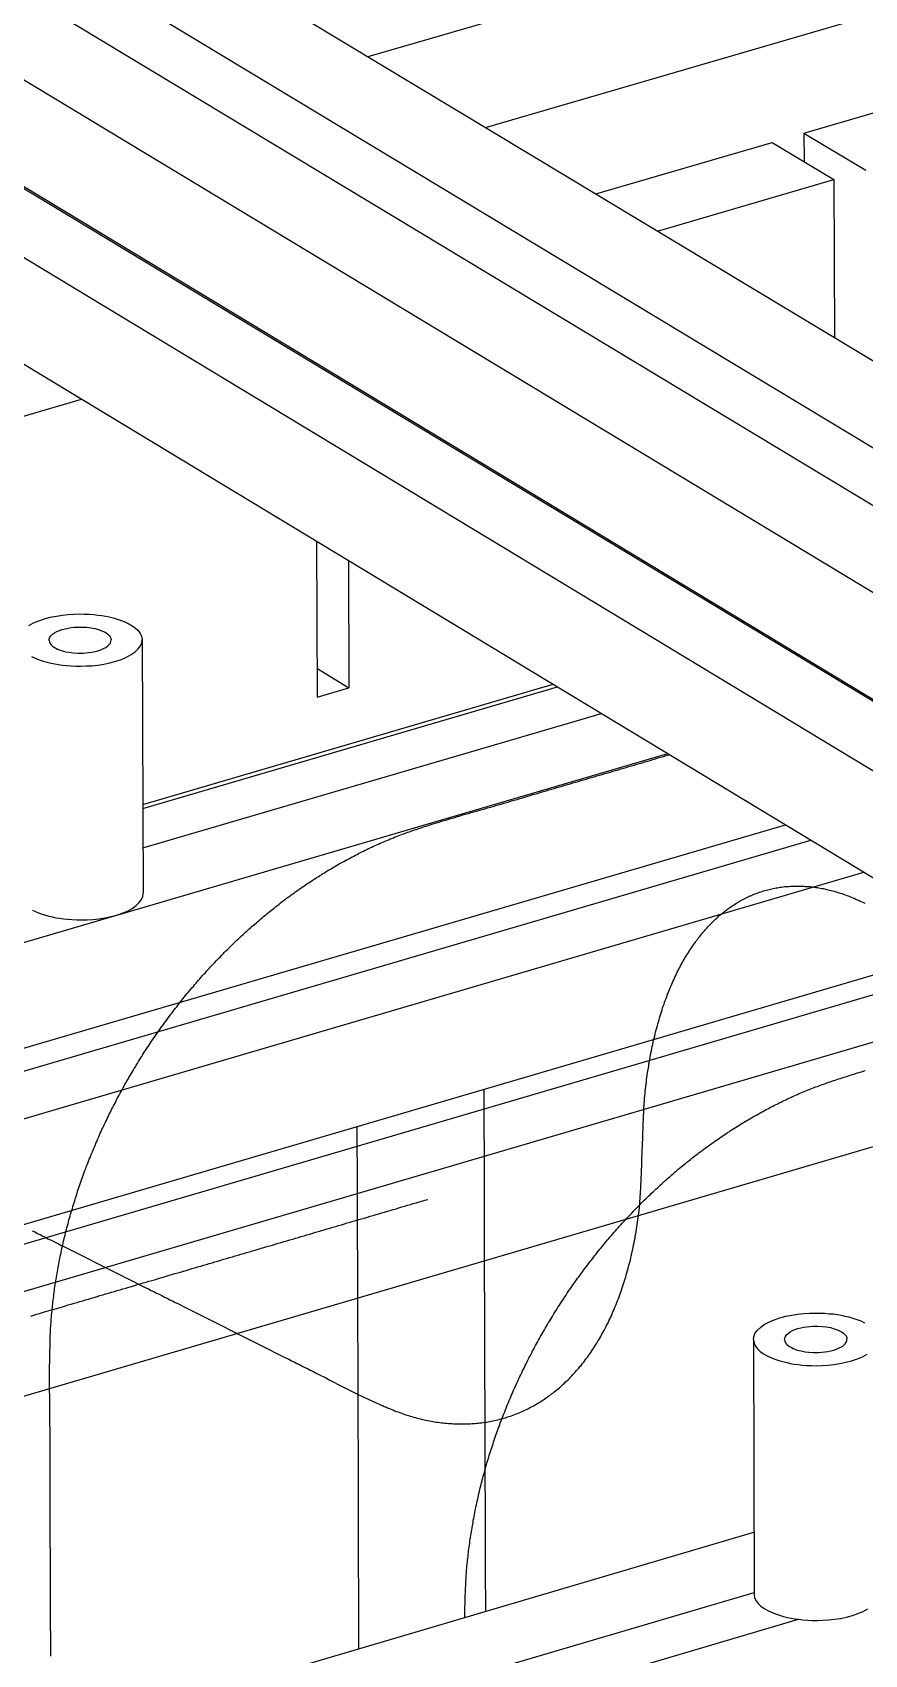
# Model space of a CAD drawing. Header units: millimetres. Extents: x -320 to 323, y -425 to 415.
# Drawn here: x -162.5 to -108.9, y 6 to 110.5 of the extents above; entities that cross this region are included whole.
import ezdxf

# ---------------------------------------------------------------- set-up
doc = ezdxf.new("R2010")
doc.units = ezdxf.units.MM
doc.layers.add('SKETCH', color=5, linetype='Continuous')
doc.layers.add('VISIBLE', color=7, linetype='Continuous')

msp = doc.modelspace()

# ---------------------------------------------------------------- linework, layer by layer
at = {"layer": 'SKETCH', "flags": 128}
for points in [[(-161.36, 5.92), (-161.36, 6.11), (-161.36, 6.3), (-161.36, 6.49), (-161.36, 6.68), (-161.36, 6.87), (-161.36, 7.06), (-161.36, 7.25), (-161.36, 7.44), (-161.37, 7.63), (-161.37, 7.82), (-161.37, 8.01), (-161.37, 8.2), (-161.37, 8.39), (-161.37, 8.58), (-161.37, 8.78), (-161.37, 8.97), (-161.37, 9.16), (-161.37, 9.35), (-161.37, 9.54), (-161.37, 9.73), (-161.37, 9.92), (-161.37, 10.11), (-161.38, 10.3), (-161.38, 10.49), (-161.38, 10.68), (-161.38, 10.87), (-161.38, 11.06), (-161.38, 11.25), (-161.38, 11.45), (-161.38, 11.64), (-161.38, 11.83), (-161.38, 12.02), (-161.38, 12.21), (-161.38, 12.4), (-161.38, 12.59), (-161.38, 12.78), (-161.39, 12.97), (-161.39, 13.16), (-161.39, 13.35), (-161.39, 13.54), (-161.39, 13.73), (-161.39, 13.92), (-161.39, 14.12), (-161.39, 14.31), (-161.39, 14.5), (-161.39, 14.69), (-161.39, 14.88), (-161.39, 15.07), (-161.39, 15.26), (-161.39, 15.45), (-161.4, 15.64), (-161.4, 15.83), (-161.4, 16.02), (-161.4, 16.21), (-161.4, 16.4), (-161.4, 16.59), (-161.4, 16.79), (-161.4, 16.98), (-161.4, 17.17), (-161.4, 17.36), (-161.4, 17.55), (-161.4, 17.74), (-161.4, 17.93), (-161.41, 18.12), (-161.41, 18.31), (-161.41, 18.5), (-161.41, 18.69), (-161.41, 18.88), (-161.41, 19.07), (-161.41, 19.27), (-161.41, 19.46), (-161.41, 19.65), (-161.41, 19.84), (-161.41, 20.03), (-161.41, 20.22), (-161.41, 20.41), (-161.41, 20.6), (-161.42, 20.8), (-161.42, 20.99), (-161.42, 21.19), (-161.42, 21.38), (-161.42, 21.58), (-161.42, 21.78), (-161.43, 21.97), (-161.43, 22.17), (-161.43, 22.37), (-161.43, 22.57), (-161.43, 22.76), (-161.44, 22.96), (-161.44, 23.15), (-161.44, 23.35), (-161.44, 23.54), (-161.44, 23.73), (-161.44, 23.92), (-161.44, 24.1), (-161.44, 24.29), (-161.44, 24.47), (-161.44, 24.64), (-161.43, 24.82), (-161.43, 24.99), (-161.43, 25.12), (-161.43, 25.25), (-161.42, 25.38), (-161.42, 25.51), (-161.42, 25.63), (-161.41, 25.76), (-161.41, 25.88), (-161.41, 26), (-161.41, 26.12), (-161.4, 26.24), (-161.4, 26.35), (-161.39, 26.47), (-161.39, 26.59), (-161.38, 26.7), (-161.38, 26.82), (-161.37, 26.93), (-161.37, 27.05), (-161.36, 27.17), (-161.35, 27.28), (-161.34, 27.4), (-161.34, 27.52), (-161.33, 27.64), (-161.32, 27.76), (-161.31, 27.88), (-161.3, 28), (-161.28, 28.12), (-161.27, 28.24), (-161.26, 28.36), (-161.25, 28.49), (-161.23, 28.61), (-161.22, 28.73), (-161.2, 28.85), (-161.19, 28.97), (-161.17, 29.1), (-161.16, 29.22), (-161.14, 29.34), (-161.13, 29.46), (-161.11, 29.59), (-161.09, 29.71), (-161.07, 29.83), (-161.05, 29.95), (-161.03, 30.08), (-161.02, 30.2), (-161, 30.32), (-160.98, 30.44), (-160.95, 30.57), (-160.93, 30.69), (-160.91, 30.81), (-160.89, 30.94), (-160.87, 31.06), (-160.84, 31.18), (-160.82, 31.3), (-160.8, 31.43), (-160.77, 31.55), (-160.75, 31.67), (-160.72, 31.8), (-160.69, 31.92), (-160.67, 32.04), (-160.64, 32.17), (-160.61, 32.29), (-160.59, 32.41), (-160.56, 32.54), (-160.53, 32.66), (-160.5, 32.78), (-160.47, 32.9), (-160.44, 33.03), (-160.41, 33.15), (-160.38, 33.27), (-160.35, 33.4), (-160.32, 33.52), (-160.28, 33.64), (-160.25, 33.76), (-160.22, 33.89), (-160.19, 34.01), (-160.15, 34.13), (-160.12, 34.26), (-160.08, 34.38), (-160.05, 34.5), (-160.01, 34.62), (-159.97, 34.75), (-159.94, 34.87), (-159.9, 34.99), (-159.86, 35.11), (-159.82, 35.24), (-159.79, 35.36), (-159.75, 35.48), (-159.71, 35.6), (-159.67, 35.73), (-159.63, 35.85), (-159.59, 35.97), (-159.55, 36.09), (-159.5, 36.21), (-159.46, 36.34), (-159.42, 36.46), (-159.38, 36.58), (-159.33, 36.7), (-159.29, 36.82), (-159.25, 36.94), (-159.2, 37.06), (-159.16, 37.18), (-159.11, 37.31), (-159.07, 37.43), (-159.02, 37.55), (-158.97, 37.67), (-158.93, 37.79), (-158.88, 37.91), (-158.83, 38.03), (-158.78, 38.15), (-158.73, 38.27), (-158.68, 38.39), (-158.63, 38.51), (-158.58, 38.63), (-158.53, 38.75), (-158.48, 38.87), (-158.43, 38.99), (-158.38, 39.11), (-158.33, 39.23), (-158.27, 39.35), (-158.22, 39.47), (-158.17, 39.59), (-158.11, 39.7), (-158.06, 39.82), (-158.01, 39.94), (-157.95, 40.06), (-157.9, 40.18), (-157.84, 40.3), (-157.78, 40.41), (-157.73, 40.53), (-157.67, 40.65), (-157.61, 40.77), (-157.55, 40.88), (-157.5, 41), (-157.44, 41.12), (-157.38, 41.23), (-157.32, 41.35), (-157.26, 41.47), (-157.2, 41.58), (-157.14, 41.7), (-157.08, 41.82), (-157.02, 41.93), (-156.95, 42.05), (-156.89, 42.16), (-156.83, 42.28), (-156.77, 42.39), (-156.7, 42.51), (-156.64, 42.62), (-156.58, 42.74), (-156.51, 42.85), (-156.45, 42.96), (-156.38, 43.08), (-156.32, 43.19), (-156.25, 43.3), (-156.18, 43.42), (-156.12, 43.53), (-156.05, 43.64), (-155.98, 43.76), (-155.91, 43.87), (-155.85, 43.98), (-155.78, 44.09), (-155.71, 44.2), (-155.64, 44.31), (-155.57, 44.43), (-155.5, 44.54), (-155.43, 44.65), (-155.36, 44.76), (-155.29, 44.87), (-155.22, 44.98), (-155.15, 45.09), (-155.07, 45.2), (-155, 45.31), (-154.93, 45.41), (-154.86, 45.52), (-154.78, 45.63), (-154.71, 45.74), (-154.63, 45.85), (-154.56, 45.95), (-154.48, 46.06), (-154.41, 46.17), (-154.33, 46.28), (-154.26, 46.38), (-154.18, 46.49), (-154.1, 46.6), (-154.03, 46.7), (-153.95, 46.81), (-153.87, 46.91), (-153.8, 47.02), (-153.72, 47.12), (-153.64, 47.23), (-153.56, 47.33), (-153.48, 47.43), (-153.4, 47.54), (-153.32, 47.64), (-153.24, 47.74), (-153.16, 47.85), (-153.08, 47.95), (-153, 48.05), (-152.92, 48.15), (-152.84, 48.25), (-152.76, 48.35), (-152.67, 48.46), (-152.59, 48.56), (-152.51, 48.66), (-152.42, 48.76), (-152.34, 48.86), (-152.26, 48.96), (-152.17, 49.05), (-152.09, 49.15), (-152, 49.25), (-151.92, 49.35), (-151.83, 49.45), (-151.75, 49.54), (-151.66, 49.64), (-151.58, 49.74), (-151.49, 49.83), (-151.4, 49.93), (-151.32, 50.03), (-151.23, 50.12), (-151.14, 50.22), (-151.06, 50.31), (-150.97, 50.41), (-150.88, 50.5), (-150.79, 50.59), (-150.7, 50.69), (-150.61, 50.78), (-150.52, 50.87), (-150.43, 50.96), (-150.34, 51.06), (-150.25, 51.15), (-150.16, 51.24), (-150.07, 51.33), (-149.98, 51.42), (-149.89, 51.51), (-149.8, 51.6), (-149.71, 51.69), (-149.61, 51.78), (-149.52, 51.87), (-149.43, 51.95), (-149.34, 52.04), (-149.24, 52.13), (-149.15, 52.22), (-149.06, 52.3), (-148.96, 52.39), (-148.87, 52.47), (-148.78, 52.56), (-148.68, 52.64), (-148.59, 52.73), (-148.49, 52.81), (-148.4, 52.9), (-148.3, 52.98), (-148.21, 53.06), (-148.11, 53.15), (-148.02, 53.23), (-147.92, 53.31), (-147.82, 53.39), (-147.73, 53.47), (-147.63, 53.56), (-147.53, 53.64), (-147.44, 53.72), (-147.34, 53.8), (-147.24, 53.87), (-147.14, 53.95), (-147.05, 54.03), (-146.95, 54.11), (-146.85, 54.19), (-146.75, 54.26), (-146.65, 54.34), (-146.55, 54.42), (-146.46, 54.49), (-146.36, 54.57), (-146.26, 54.64), (-146.16, 54.72), (-146.06, 54.79), (-145.96, 54.86), (-145.86, 54.94), (-145.76, 55.01), (-145.66, 55.08), (-145.56, 55.15), (-145.45, 55.23), (-145.35, 55.3), (-145.25, 55.37), (-145.15, 55.44), (-145.05, 55.51), (-144.95, 55.58), (-144.85, 55.65), (-144.74, 55.71), (-144.64, 55.78), (-144.54, 55.85), (-144.44, 55.92), (-144.34, 55.98), (-144.23, 56.05), (-144.13, 56.11), (-144.03, 56.18), (-143.92, 56.24), (-143.82, 56.31), (-143.72, 56.37), (-143.61, 56.44), (-143.51, 56.5), (-143.41, 56.56), (-143.3, 56.62), (-143.2, 56.69), (-143.09, 56.75), (-142.99, 56.81), (-142.89, 56.87), (-142.78, 56.93), (-142.68, 56.99), (-142.57, 57.04), (-142.47, 57.1), (-142.36, 57.16), (-142.26, 57.22), (-142.15, 57.27), (-142.05, 57.33), (-141.94, 57.39), (-141.84, 57.44), (-141.73, 57.5), (-141.62, 57.55), (-141.52, 57.61), (-141.41, 57.66), (-141.31, 57.71), (-141.2, 57.76), (-141.09, 57.82), (-140.99, 57.87), (-140.88, 57.92), (-140.78, 57.97), (-140.67, 58.02), (-140.56, 58.07), (-140.46, 58.12), (-140.35, 58.17), (-140.24, 58.21), (-140.14, 58.26), (-140.03, 58.31), (-139.92, 58.36), (-139.82, 58.4), (-139.71, 58.45), (-139.6, 58.49), (-139.49, 58.54), (-139.39, 58.58), (-139.28, 58.62), (-139.18, 58.67), (-139.07, 58.71), (-138.97, 58.75), (-138.86, 58.79), (-138.76, 58.83), (-138.65, 58.87), (-138.55, 58.9), (-138.45, 58.94), (-138.34, 58.98), (-138.24, 59.01), (-138.14, 59.05), (-138.03, 59.09), (-137.92, 59.12), (-137.82, 59.16), (-137.71, 59.19), (-137.6, 59.23), (-137.49, 59.26), (-137.38, 59.3), (-137.27, 59.34), (-137.16, 59.37), (-137.04, 59.41), (-136.92, 59.45), (-136.8, 59.49), (-136.65, 59.54), (-136.5, 59.58), (-136.34, 59.63), (-136.17, 59.68), (-136.01, 59.73), (-135.84, 59.78), (-135.67, 59.83), (-135.5, 59.88), (-135.33, 59.93), (-135.16, 59.98), (-134.98, 60.03), (-134.81, 60.09), (-134.63, 60.14), (-134.45, 60.19), (-134.27, 60.24), (-134.09, 60.29), (-133.92, 60.34), (-133.74, 60.39), (-133.56, 60.44), (-133.38, 60.49), (-133.21, 60.54), (-133.03, 60.59), (-132.86, 60.64), (-132.69, 60.69), (-132.52, 60.74), (-132.34, 60.79), (-132.17, 60.84), (-132, 60.89), (-131.83, 60.94), (-131.66, 60.99), (-131.49, 61.04), (-131.31, 61.09), (-131.14, 61.14), (-130.97, 61.19), (-130.8, 61.24), (-130.63, 61.3), (-130.46, 61.35), (-130.29, 61.4), (-130.11, 61.45), (-129.94, 61.5), (-129.77, 61.55), (-129.6, 61.6), (-129.43, 61.65), (-129.26, 61.7), (-129.08, 61.75), (-128.91, 61.8), (-128.74, 61.85), (-128.57, 61.9), (-128.4, 61.95), (-128.23, 62), (-128.06, 62.05), (-127.88, 62.1), (-127.71, 62.15), (-127.54, 62.2), (-127.37, 62.25), (-127.2, 62.3), (-127.03, 62.35), (-126.86, 62.4), (-126.68, 62.45), (-126.51, 62.5), (-126.34, 62.55), (-126.17, 62.6), (-126, 62.65), (-125.83, 62.7), (-125.66, 62.75), (-125.48, 62.8), (-125.31, 62.85), (-125.14, 62.9), (-124.97, 62.95), (-124.8, 63), (-124.63, 63.05), (-124.45, 63.1), (-124.28, 63.15), (-124.11, 63.2), (-123.94, 63.25), (-123.77, 63.3), (-123.6, 63.35), (-123.43, 63.4), (-123.25, 63.45), (-123.08, 63.5), (-122.91, 63.55), (-122.74, 63.6), (-122.57, 63.65), (-122.4, 63.7), (-122.23, 63.76), (-122.05, 63.81), (-121.88, 63.86), (-121.71, 63.91), (-121.54, 63.96), (-121.49, 63.97)], [(-162.56, 33.31), (-162.39, 33.23), (-162.22, 33.14), (-162.05, 33.06), (-161.88, 32.97), (-161.71, 32.89), (-161.54, 32.8), (-161.37, 32.72), (-161.2, 32.63), (-161.03, 32.55), (-160.86, 32.46), (-160.69, 32.37), (-160.52, 32.29), (-160.35, 32.2), (-160.18, 32.12), (-160.01, 32.03), (-159.84, 31.95), (-159.66, 31.86), (-159.49, 31.78), (-159.32, 31.69), (-159.15, 31.61), (-158.98, 31.52), (-158.81, 31.44), (-158.64, 31.35), (-158.47, 31.27), (-158.3, 31.18), (-158.13, 31.09), (-157.96, 31.01), (-157.79, 30.92), (-157.62, 30.84), (-157.45, 30.75), (-157.28, 30.67), (-157.11, 30.58), (-156.94, 30.5), (-156.77, 30.41), (-156.6, 30.33), (-156.42, 30.24), (-156.25, 30.15), (-156.08, 30.07), (-155.91, 29.98), (-155.74, 29.9), (-155.57, 29.81), (-155.4, 29.73), (-155.23, 29.64), (-155.06, 29.56), (-154.89, 29.47), (-154.72, 29.39), (-154.55, 29.3), (-154.38, 29.22), (-154.21, 29.13), (-154.04, 29.04), (-153.87, 28.96), (-153.69, 28.87), (-153.52, 28.79), (-153.35, 28.7), (-153.18, 28.62), (-153.01, 28.53), (-152.84, 28.45), (-152.67, 28.36), (-152.5, 28.28), (-152.33, 28.19), (-152.16, 28.1), (-151.99, 28.02), (-151.82, 27.93), (-151.65, 27.85), (-151.48, 27.76), (-151.31, 27.68), (-151.14, 27.59), (-150.96, 27.51), (-150.79, 27.42), (-150.62, 27.34), (-150.45, 27.25), (-150.28, 27.16), (-150.11, 27.08), (-149.94, 26.99), (-149.77, 26.91), (-149.6, 26.82), (-149.43, 26.74), (-149.26, 26.65), (-149.09, 26.57), (-148.92, 26.48), (-148.75, 26.4), (-148.57, 26.31), (-148.4, 26.22), (-148.23, 26.14), (-148.06, 26.05), (-147.89, 25.97), (-147.72, 25.88), (-147.55, 25.8), (-147.38, 25.71), (-147.21, 25.63), (-147.04, 25.54), (-146.87, 25.45), (-146.7, 25.37), (-146.53, 25.28), (-146.36, 25.2), (-146.18, 25.11), (-146.01, 25.03), (-145.84, 24.94), (-145.67, 24.86), (-145.5, 24.77), (-145.33, 24.69), (-145.16, 24.6), (-144.99, 24.51), (-144.82, 24.43), (-144.65, 24.34), (-144.47, 24.26), (-144.3, 24.17), (-144.13, 24.08), (-143.95, 23.99), (-143.77, 23.9), (-143.6, 23.81), (-143.42, 23.71), (-143.25, 23.62), (-143.07, 23.53), (-142.89, 23.44), (-142.72, 23.35), (-142.54, 23.26), (-142.37, 23.17), (-142.2, 23.09), (-142.02, 23), (-141.85, 22.91), (-141.69, 22.83), (-141.52, 22.75), (-141.35, 22.67), (-141.19, 22.59), (-141.03, 22.52), (-140.87, 22.45), (-140.72, 22.38), (-140.59, 22.32), (-140.47, 22.27), (-140.35, 22.21), (-140.23, 22.16), (-140.11, 22.11), (-139.99, 22.05), (-139.88, 22), (-139.76, 21.96), (-139.65, 21.91), (-139.53, 21.86), (-139.42, 21.81), (-139.31, 21.77), (-139.2, 21.72), (-139.09, 21.68), (-138.98, 21.64), (-138.87, 21.6), (-138.76, 21.56), (-138.65, 21.52), (-138.54, 21.48), (-138.42, 21.44), (-138.31, 21.41), (-138.2, 21.37), (-138.09, 21.34), (-137.98, 21.31), (-137.87, 21.28), (-137.75, 21.25), (-137.64, 21.22), (-137.53, 21.19), (-137.41, 21.16), (-137.3, 21.14), (-137.19, 21.11), (-137.08, 21.09), (-136.96, 21.07), (-136.85, 21.05), (-136.74, 21.03), (-136.63, 21.01), (-136.52, 20.99), (-136.41, 20.98), (-136.29, 20.96), (-136.18, 20.95), (-136.07, 20.93), (-135.96, 20.92), (-135.85, 20.91), (-135.74, 20.9), (-135.63, 20.89), (-135.52, 20.89), (-135.41, 20.88), (-135.3, 20.87), (-135.2, 20.87), (-135.09, 20.87), (-134.98, 20.87), (-134.87, 20.87), (-134.76, 20.87), (-134.66, 20.87), (-134.55, 20.87), (-134.44, 20.87), (-134.33, 20.88), (-134.23, 20.89), (-134.12, 20.89), (-134.01, 20.9), (-133.91, 20.91), (-133.8, 20.92), (-133.7, 20.93), (-133.59, 20.95), (-133.49, 20.96), (-133.38, 20.98), (-133.28, 20.99), (-133.18, 21.01), (-133.07, 21.03), (-132.97, 21.05), (-132.87, 21.07), (-132.77, 21.09), (-132.66, 21.11), (-132.56, 21.14), (-132.46, 21.16), (-132.36, 21.19), (-132.26, 21.21), (-132.16, 21.24), (-132.06, 21.27), (-131.96, 21.3), (-131.86, 21.34), (-131.76, 21.37), (-131.67, 21.4), (-131.57, 21.44), (-131.47, 21.47), (-131.37, 21.51), (-131.28, 21.55), (-131.18, 21.59), (-131.08, 21.63), (-130.99, 21.67), (-130.89, 21.71), (-130.8, 21.76), (-130.7, 21.8), (-130.61, 21.85), (-130.52, 21.9), (-130.42, 21.94), (-130.33, 21.99), (-130.24, 22.04), (-130.15, 22.1), (-130.06, 22.15), (-129.97, 22.2), (-129.88, 22.26), (-129.79, 22.31), (-129.7, 22.37), (-129.61, 22.43), (-129.52, 22.49), (-129.43, 22.55), (-129.35, 22.61), (-129.26, 22.67), (-129.17, 22.73), (-129.09, 22.8), (-129, 22.86), (-128.92, 22.93), (-128.83, 23), (-128.75, 23.06), (-128.67, 23.13), (-128.58, 23.2), (-128.5, 23.28), (-128.42, 23.35), (-128.34, 23.42), (-128.26, 23.5), (-128.18, 23.57), (-128.1, 23.65), (-128.02, 23.72), (-127.94, 23.8), (-127.86, 23.88), (-127.79, 23.96), (-127.71, 24.05), (-127.63, 24.13), (-127.56, 24.21), (-127.48, 24.3), (-127.41, 24.38), (-127.33, 24.47), (-127.26, 24.56), (-127.19, 24.64), (-127.11, 24.73), (-127.04, 24.82), (-126.97, 24.92), (-126.9, 25.01), (-126.83, 25.1), (-126.76, 25.2), (-126.69, 25.29), (-126.62, 25.39), (-126.56, 25.48), (-126.49, 25.58), (-126.42, 25.68), (-126.36, 25.78), (-126.29, 25.88), (-126.23, 25.98), (-126.17, 26.08), (-126.1, 26.19), (-126.04, 26.29), (-125.98, 26.4), (-125.92, 26.5), (-125.86, 26.61), (-125.8, 26.72), (-125.74, 26.83), (-125.68, 26.94), (-125.62, 27.05), (-125.56, 27.16), (-125.51, 27.27), (-125.45, 27.38), (-125.39, 27.5), (-125.34, 27.61), (-125.28, 27.73), (-125.23, 27.84), (-125.18, 27.96), (-125.13, 28.08), (-125.08, 28.2), (-125.03, 28.32), (-124.98, 28.44), (-124.93, 28.56), (-124.88, 28.68), (-124.83, 28.8), (-124.78, 28.93), (-124.74, 29.05), (-124.69, 29.18), (-124.64, 29.3), (-124.6, 29.43), (-124.55, 29.56), (-124.51, 29.69), (-124.47, 29.82), (-124.43, 29.95), (-124.39, 30.08), (-124.35, 30.21), (-124.31, 30.34), (-124.27, 30.47), (-124.23, 30.61), (-124.19, 30.74), (-124.15, 30.87), (-124.12, 31.01), (-124.08, 31.15), (-124.05, 31.28), (-124.01, 31.42), (-123.98, 31.56), (-123.95, 31.7), (-123.92, 31.84), (-123.89, 31.98), (-123.86, 32.12), (-123.83, 32.26), (-123.8, 32.4), (-123.77, 32.54), (-123.74, 32.69), (-123.71, 32.83), (-123.69, 32.98), (-123.66, 33.12), (-123.64, 33.27), (-123.61, 33.42), (-123.59, 33.56), (-123.57, 33.71), (-123.55, 33.86), (-123.53, 34.01), (-123.51, 34.16), (-123.49, 34.31), (-123.47, 34.46), (-123.45, 34.61), (-123.43, 34.76), (-123.42, 34.91), (-123.4, 35.06), (-123.39, 35.22), (-123.38, 35.37), (-123.37, 35.53), (-123.36, 35.69), (-123.35, 35.84), (-123.34, 36), (-123.33, 36.16), (-123.33, 36.32), (-123.32, 36.47), (-123.31, 36.63), (-123.31, 36.79), (-123.3, 36.95), (-123.3, 37.11), (-123.29, 37.27), (-123.28, 37.43), (-123.28, 37.59), (-123.27, 37.75), (-123.27, 37.91), (-123.26, 38.06), (-123.25, 38.22), (-123.24, 38.38), (-123.24, 38.54), (-123.23, 38.69), (-123.22, 38.85), (-123.22, 39.01), (-123.21, 39.17), (-123.21, 39.33), (-123.2, 39.49), (-123.2, 39.65), (-123.19, 39.81), (-123.19, 39.97), (-123.18, 40.12), (-123.18, 40.28), (-123.17, 40.44), (-123.17, 40.6), (-123.16, 40.76), (-123.15, 40.91), (-123.14, 41.07), (-123.14, 41.23), (-123.13, 41.38), (-123.12, 41.54), (-123.1, 41.69), (-123.09, 41.84), (-123.08, 41.99), (-123.06, 42.14), (-123.05, 42.29), (-123.03, 42.44), (-123.02, 42.59), (-123, 42.74), (-122.98, 42.89), (-122.96, 43.04), (-122.94, 43.18), (-122.92, 43.33), (-122.9, 43.48), (-122.88, 43.62), (-122.85, 43.77), (-122.83, 43.91), (-122.81, 44.05), (-122.78, 44.2), (-122.76, 44.34), (-122.73, 44.48), (-122.71, 44.62), (-122.68, 44.76), (-122.65, 44.9), (-122.62, 45.04), (-122.6, 45.18), (-122.57, 45.31), (-122.54, 45.45), (-122.51, 45.58), (-122.47, 45.72), (-122.44, 45.85), (-122.41, 45.99), (-122.38, 46.12), (-122.34, 46.25), (-122.31, 46.38), (-122.27, 46.51), (-122.24, 46.64), (-122.2, 46.77), (-122.16, 46.9), (-122.13, 47.03), (-122.09, 47.16), (-122.05, 47.28), (-122.01, 47.41), (-121.97, 47.53), (-121.93, 47.66), (-121.89, 47.78), (-121.84, 47.9), (-121.8, 48.02), (-121.76, 48.14), (-121.71, 48.26), (-121.67, 48.38), (-121.63, 48.5), (-121.58, 48.62), (-121.53, 48.73), (-121.49, 48.85), (-121.44, 48.96), (-121.39, 49.08), (-121.34, 49.19), (-121.3, 49.3), (-121.25, 49.41), (-121.19, 49.52), (-121.14, 49.63), (-121.09, 49.74), (-121.04, 49.85), (-120.99, 49.96), (-120.93, 50.06), (-120.88, 50.17), (-120.83, 50.27), (-120.77, 50.37), (-120.72, 50.48), (-120.66, 50.58), (-120.6, 50.68), (-120.55, 50.78), (-120.49, 50.88), (-120.43, 50.97), (-120.37, 51.07), (-120.31, 51.17), (-120.25, 51.26), (-120.19, 51.35), (-120.13, 51.45), (-120.07, 51.54), (-120.01, 51.63), (-119.95, 51.72), (-119.88, 51.81), (-119.82, 51.9), (-119.76, 51.98), (-119.69, 52.07), (-119.63, 52.15), (-119.56, 52.24), (-119.49, 52.32), (-119.43, 52.4), (-119.36, 52.48), (-119.29, 52.56), (-119.22, 52.64), (-119.16, 52.72), (-119.09, 52.8), (-119.02, 52.88), (-118.95, 52.95), (-118.88, 53.02), (-118.81, 53.1), (-118.73, 53.17), (-118.66, 53.24), (-118.59, 53.31), (-118.52, 53.38), (-118.44, 53.44), (-118.37, 53.51), (-118.3, 53.58), (-118.22, 53.64), (-118.15, 53.7), (-118.07, 53.77), (-117.99, 53.83), (-117.92, 53.89), (-117.84, 53.95), (-117.76, 54.01), (-117.68, 54.06), (-117.61, 54.12), (-117.53, 54.17), (-117.45, 54.23), (-117.37, 54.28), (-117.29, 54.33), (-117.21, 54.38), (-117.13, 54.43), (-117.05, 54.48), (-116.97, 54.53), (-116.88, 54.57), (-116.8, 54.62), (-116.72, 54.66), (-116.64, 54.71), (-116.55, 54.75), (-116.47, 54.79), (-116.38, 54.83), (-116.3, 54.87), (-116.21, 54.9), (-116.13, 54.94), (-116.04, 54.98), (-115.96, 55.01), (-115.87, 55.04), (-115.78, 55.07), (-115.69, 55.11), (-115.61, 55.13), (-115.52, 55.16), (-115.43, 55.19), (-115.34, 55.22), (-115.25, 55.24), (-115.16, 55.27), (-115.07, 55.29), (-114.98, 55.31), (-114.89, 55.33), (-114.8, 55.35), (-114.71, 55.37), (-114.62, 55.39), (-114.53, 55.4), (-114.44, 55.42), (-114.35, 55.43), (-114.26, 55.44), (-114.16, 55.45), (-114.07, 55.47), (-113.98, 55.47), (-113.88, 55.48), (-113.79, 55.49), (-113.69, 55.5), (-113.6, 55.5), (-113.51, 55.5), (-113.41, 55.51), (-113.32, 55.51), (-113.22, 55.51), (-113.12, 55.51), (-113.03, 55.5), (-112.93, 55.5), (-112.84, 55.5), (-112.74, 55.49), (-112.64, 55.48), (-112.55, 55.48), (-112.45, 55.47), (-112.35, 55.46), (-112.26, 55.45), (-112.16, 55.43), (-112.06, 55.42), (-111.96, 55.41), (-111.87, 55.39), (-111.77, 55.37), (-111.67, 55.36), (-111.57, 55.34), (-111.47, 55.32), (-111.37, 55.29), (-111.27, 55.27), (-111.17, 55.25), (-111.07, 55.22), (-110.97, 55.2), (-110.87, 55.17), (-110.77, 55.14), (-110.67, 55.11), (-110.57, 55.08), (-110.47, 55.05), (-110.37, 55.02), (-110.27, 54.98), (-110.17, 54.95), (-110.07, 54.91), (-109.97, 54.88), (-109.87, 54.84), (-109.78, 54.8), (-109.68, 54.76), (-109.58, 54.72), (-109.48, 54.67), (-109.39, 54.63), (-109.29, 54.59), (-109.19, 54.54), (-109.09, 54.49), (-108.99, 54.44), (-108.89, 54.4)], [(-134.68, 8.4), (-134.68, 8.53), (-134.67, 8.71), (-134.67, 8.85), (-134.67, 8.98), (-134.67, 9.11), (-134.66, 9.24), (-134.66, 9.36), (-134.66, 9.49), (-134.65, 9.61), (-134.65, 9.73), (-134.65, 9.85), (-134.64, 9.97), (-134.64, 10.08), (-134.63, 10.2), (-134.63, 10.32), (-134.62, 10.43), (-134.62, 10.55), (-134.61, 10.66), (-134.61, 10.78), (-134.6, 10.9), (-134.59, 11.01), (-134.59, 11.13), (-134.58, 11.25), (-134.57, 11.36), (-134.56, 11.48), (-134.55, 11.6), (-134.54, 11.73), (-134.52, 11.85), (-134.51, 11.97), (-134.5, 12.09), (-134.49, 12.21), (-134.47, 12.34), (-134.46, 12.46), (-134.44, 12.58), (-134.43, 12.7), (-134.41, 12.83), (-134.4, 12.95), (-134.38, 13.07), (-134.36, 13.19), (-134.35, 13.32), (-134.33, 13.44), (-134.31, 13.56), (-134.29, 13.68), (-134.27, 13.81), (-134.25, 13.93), (-134.23, 14.05), (-134.21, 14.18), (-134.19, 14.3), (-134.17, 14.42), (-134.15, 14.54), (-134.13, 14.67), (-134.1, 14.79), (-134.08, 14.91), (-134.06, 15.04), (-134.03, 15.16), (-134.01, 15.28), (-133.98, 15.41), (-133.96, 15.53), (-133.93, 15.65), (-133.91, 15.78), (-133.88, 15.9), (-133.85, 16.02), (-133.82, 16.15), (-133.8, 16.27), (-133.77, 16.39), (-133.74, 16.52), (-133.71, 16.64), (-133.68, 16.76), (-133.65, 16.89), (-133.62, 17.01), (-133.59, 17.13), (-133.55, 17.26), (-133.52, 17.38), (-133.49, 17.5), (-133.46, 17.62), (-133.42, 17.75), (-133.39, 17.87), (-133.35, 17.99), (-133.32, 18.12), (-133.28, 18.24), (-133.25, 18.36), (-133.21, 18.48), (-133.17, 18.61), (-133.14, 18.73), (-133.1, 18.85), (-133.06, 18.97), (-133.02, 19.1), (-132.98, 19.22), (-132.94, 19.34), (-132.9, 19.46), (-132.86, 19.59), (-132.82, 19.71), (-132.78, 19.83), (-132.74, 19.95), (-132.7, 20.08), (-132.65, 20.2), (-132.61, 20.32), (-132.57, 20.44), (-132.52, 20.56), (-132.48, 20.68), (-132.43, 20.8), (-132.39, 20.93), (-132.34, 21.05), (-132.3, 21.17), (-132.25, 21.29), (-132.2, 21.41), (-132.16, 21.53), (-132.11, 21.65), (-132.06, 21.77), (-132.01, 21.89), (-131.96, 22.01), (-131.92, 22.13), (-131.87, 22.26), (-131.82, 22.38), (-131.76, 22.5), (-131.71, 22.62), (-131.66, 22.74), (-131.61, 22.85), (-131.56, 22.97), (-131.51, 23.09), (-131.45, 23.21), (-131.4, 23.33), (-131.35, 23.45), (-131.29, 23.57), (-131.24, 23.69), (-131.18, 23.81), (-131.13, 23.92), (-131.07, 24.04), (-131.01, 24.16), (-130.96, 24.28), (-130.9, 24.4), (-130.84, 24.51), (-130.78, 24.63), (-130.73, 24.75), (-130.67, 24.87), (-130.61, 24.98), (-130.55, 25.1), (-130.49, 25.22), (-130.43, 25.33), (-130.37, 25.45), (-130.31, 25.57), (-130.24, 25.68), (-130.18, 25.8), (-130.12, 25.91), (-130.06, 26.03), (-130, 26.14), (-129.93, 26.26), (-129.87, 26.37), (-129.8, 26.49), (-129.74, 26.6), (-129.67, 26.71), (-129.61, 26.83), (-129.54, 26.94), (-129.48, 27.06), (-129.41, 27.17), (-129.34, 27.28), (-129.28, 27.4), (-129.21, 27.51), (-129.14, 27.62), (-129.07, 27.73), (-129, 27.84), (-128.94, 27.96), (-128.87, 28.07), (-128.8, 28.18), (-128.73, 28.29), (-128.66, 28.4), (-128.58, 28.51), (-128.51, 28.62), (-128.44, 28.73), (-128.37, 28.84), (-128.3, 28.95), (-128.23, 29.06), (-128.15, 29.17), (-128.08, 29.28), (-128.01, 29.39), (-127.93, 29.5), (-127.86, 29.6), (-127.78, 29.71), (-127.71, 29.82), (-127.63, 29.93), (-127.56, 30.03), (-127.48, 30.14), (-127.41, 30.25), (-127.33, 30.35), (-127.25, 30.46), (-127.17, 30.56), (-127.1, 30.67), (-127.02, 30.78), (-126.94, 30.88), (-126.86, 30.99), (-126.78, 31.09), (-126.7, 31.19), (-126.62, 31.3), (-126.54, 31.4), (-126.46, 31.5), (-126.38, 31.61), (-126.3, 31.71), (-126.22, 31.81), (-126.14, 31.91), (-126.06, 32.01), (-125.98, 32.12), (-125.89, 32.22), (-125.81, 32.32), (-125.73, 32.42), (-125.65, 32.52), (-125.56, 32.62), (-125.48, 32.72), (-125.39, 32.82), (-125.31, 32.92), (-125.22, 33.01), (-125.14, 33.11), (-125.05, 33.21), (-124.97, 33.31), (-124.88, 33.41), (-124.8, 33.5), (-124.71, 33.6), (-124.62, 33.69), (-124.54, 33.79), (-124.45, 33.89), (-124.36, 33.98), (-124.27, 34.08), (-124.19, 34.17), (-124.1, 34.26), (-124.01, 34.36), (-123.92, 34.45), (-123.83, 34.54), (-123.74, 34.64), (-123.65, 34.73), (-123.56, 34.82), (-123.47, 34.91), (-123.38, 35), (-123.29, 35.1), (-123.2, 35.19), (-123.11, 35.28), (-123.02, 35.37), (-122.92, 35.46), (-122.83, 35.55), (-122.74, 35.63), (-122.65, 35.72), (-122.55, 35.81), (-122.46, 35.9), (-122.37, 35.98), (-122.27, 36.07), (-122.18, 36.16), (-122.09, 36.24), (-121.99, 36.33), (-121.9, 36.41), (-121.8, 36.5), (-121.71, 36.58), (-121.61, 36.67), (-121.52, 36.75), (-121.42, 36.83), (-121.33, 36.92), (-121.23, 37), (-121.14, 37.08), (-121.04, 37.16), (-120.94, 37.25), (-120.85, 37.33), (-120.75, 37.41), (-120.65, 37.49), (-120.55, 37.57), (-120.46, 37.65), (-120.36, 37.73), (-120.26, 37.8), (-120.16, 37.88), (-120.06, 37.96), (-119.97, 38.04), (-119.87, 38.11), (-119.77, 38.19), (-119.67, 38.26), (-119.57, 38.34), (-119.47, 38.42), (-119.37, 38.49), (-119.27, 38.56), (-119.17, 38.64), (-119.07, 38.71), (-118.97, 38.78), (-118.87, 38.86), (-118.77, 38.93), (-118.67, 39), (-118.57, 39.07), (-118.46, 39.14), (-118.36, 39.21), (-118.26, 39.28), (-118.16, 39.35), (-118.06, 39.42), (-117.96, 39.49), (-117.85, 39.56), (-117.75, 39.63), (-117.65, 39.69), (-117.55, 39.76), (-117.44, 39.83), (-117.34, 39.89), (-117.24, 39.96), (-117.13, 40.02), (-117.03, 40.09), (-116.93, 40.15), (-116.82, 40.21), (-116.72, 40.28), (-116.62, 40.34), (-116.51, 40.4), (-116.41, 40.46), (-116.3, 40.52), (-116.2, 40.59), (-116.09, 40.65), (-115.99, 40.71), (-115.88, 40.76), (-115.78, 40.82), (-115.67, 40.88), (-115.57, 40.94), (-115.46, 41), (-115.36, 41.05), (-115.25, 41.11), (-115.15, 41.17), (-115.04, 41.22), (-114.94, 41.28), (-114.83, 41.33), (-114.73, 41.39), (-114.62, 41.44), (-114.51, 41.49), (-114.41, 41.55), (-114.3, 41.6), (-114.2, 41.65), (-114.09, 41.7), (-113.98, 41.75), (-113.88, 41.8), (-113.77, 41.85), (-113.66, 41.9), (-113.56, 41.95), (-113.45, 42), (-113.34, 42.04), (-113.24, 42.09), (-113.13, 42.14), (-113.02, 42.19), (-112.91, 42.23), (-112.81, 42.28), (-112.7, 42.32), (-112.59, 42.36), (-112.49, 42.41), (-112.38, 42.45), (-112.28, 42.49), (-112.17, 42.53), (-112.07, 42.57), (-111.96, 42.61), (-111.86, 42.65), (-111.76, 42.69), (-111.65, 42.72), (-111.55, 42.76), (-111.44, 42.8), (-111.34, 42.83), (-111.23, 42.87), (-111.13, 42.91), (-111.02, 42.94), (-110.92, 42.98), (-110.81, 43.01), (-110.7, 43.05), (-110.59, 43.09), (-110.47, 43.12), (-110.36, 43.16), (-110.24, 43.2), (-110.13, 43.23), (-110.01, 43.27), (-109.85, 43.32), (-109.7, 43.37), (-109.54, 43.42), (-109.38, 43.47), (-109.21, 43.52), (-109.04, 43.57), (-108.88, 43.62)], [(-133.33, 8.8), (-133.33, 8.94), (-133.33, 9.17), (-133.33, 9.41), (-133.33, 9.64), (-133.33, 9.87), (-133.33, 10.11), (-133.34, 10.34), (-133.34, 10.57), (-133.34, 10.81), (-133.34, 11.04), (-133.34, 11.27), (-133.34, 11.51), (-133.34, 11.74), (-133.34, 11.97), (-133.34, 12.21), (-133.34, 12.44), (-133.34, 12.67), (-133.34, 12.91), (-133.34, 13.14), (-133.35, 13.38), (-133.35, 13.61), (-133.35, 13.84), (-133.35, 14.08), (-133.35, 14.31), (-133.35, 14.54), (-133.35, 14.78), (-133.35, 15.01), (-133.35, 15.24), (-133.35, 15.48), (-133.35, 15.71), (-133.35, 15.94), (-133.35, 16.18), (-133.35, 16.41), (-133.36, 16.64), (-133.36, 16.88), (-133.36, 17.11), (-133.36, 17.34), (-133.36, 17.58), (-133.36, 17.81), (-133.36, 18.04), (-133.36, 18.28), (-133.36, 18.51), (-133.36, 18.74), (-133.36, 18.98), (-133.36, 19.21), (-133.36, 19.44), (-133.36, 19.68), (-133.37, 19.91), (-133.37, 20.14), (-133.37, 20.38), (-133.37, 20.61), (-133.37, 20.85), (-133.37, 21.08), (-133.37, 21.31), (-133.37, 21.55), (-133.37, 21.78), (-133.37, 22.01), (-133.37, 22.25), (-133.37, 22.48), (-133.37, 22.71), (-133.37, 22.95), (-133.38, 23.18), (-133.38, 23.41), (-133.38, 23.65), (-133.38, 23.88), (-133.38, 24.11), (-133.38, 24.35), (-133.38, 24.58), (-133.38, 24.81), (-133.38, 25.05), (-133.38, 25.28), (-133.38, 25.51), (-133.38, 25.75), (-133.38, 25.98), (-133.38, 26.22), (-133.39, 26.45), (-133.39, 26.68), (-133.39, 26.92), (-133.39, 27.15), (-133.39, 27.38), (-133.39, 27.62), (-133.39, 27.85), (-133.39, 28.08), (-133.39, 28.32), (-133.39, 28.55), (-133.39, 28.78), (-133.39, 29.02), (-133.39, 29.25), (-133.4, 29.48), (-133.4, 29.72), (-133.4, 29.95), (-133.4, 30.19), (-133.4, 30.42), (-133.4, 30.65), (-133.4, 30.89), (-133.4, 31.12), (-133.4, 31.35), (-133.4, 31.59), (-133.4, 31.82), (-133.4, 32.05), (-133.4, 32.29), (-133.4, 32.52), (-133.41, 32.75), (-133.41, 32.99), (-133.41, 33.22), (-133.41, 33.46), (-133.41, 33.69), (-133.41, 33.92), (-133.41, 34.16), (-133.41, 34.39), (-133.41, 34.62), (-133.41, 34.86), (-133.41, 35.09), (-133.41, 35.32), (-133.41, 35.56), (-133.41, 35.79), (-133.42, 36.03), (-133.42, 36.26), (-133.42, 36.49), (-133.42, 36.73), (-133.42, 36.96), (-133.42, 37.19), (-133.42, 37.43), (-133.42, 37.66), (-133.42, 37.9), (-133.42, 38.13), (-133.42, 38.36), (-133.42, 38.6), (-133.42, 38.83), (-133.42, 39.06), (-133.43, 39.3), (-133.43, 39.53), (-133.43, 39.76), (-133.43, 40), (-133.43, 40.23), (-133.43, 40.47), (-133.43, 40.7), (-133.43, 40.93), (-133.43, 41.17), (-133.43, 41.4), (-133.43, 41.63), (-133.43, 41.87), (-133.43, 42.1), (-133.44, 42.34), (-133.44, 42.42)], [(-141.5, 6.39), (-141.5, 6.58), (-141.5, 6.83), (-141.5, 7.08), (-141.5, 7.33), (-141.5, 7.58), (-141.51, 7.83), (-141.51, 8.07), (-141.51, 8.32), (-141.51, 8.57), (-141.51, 8.82), (-141.51, 9.07), (-141.51, 9.32), (-141.51, 9.57), (-141.51, 9.81), (-141.51, 10.06), (-141.51, 10.31), (-141.51, 10.56), (-141.51, 10.81), (-141.52, 11.06), (-141.52, 11.31), (-141.52, 11.55), (-141.52, 11.8), (-141.52, 12.05), (-141.52, 12.3), (-141.52, 12.55), (-141.52, 12.8), (-141.52, 13.05), (-141.52, 13.29), (-141.52, 13.54), (-141.52, 13.79), (-141.53, 14.04), (-141.53, 14.29), (-141.53, 14.54), (-141.53, 14.79), (-141.53, 15.03), (-141.53, 15.28), (-141.53, 15.53), (-141.53, 15.78), (-141.53, 16.03), (-141.53, 16.28), (-141.53, 16.53), (-141.53, 16.77), (-141.54, 17.02), (-141.54, 17.27), (-141.54, 17.52), (-141.54, 17.77), (-141.54, 18.02), (-141.54, 18.27), (-141.54, 18.51), (-141.54, 18.76), (-141.54, 19.01), (-141.54, 19.26), (-141.54, 19.51), (-141.54, 19.76), (-141.55, 20.01), (-141.55, 20.25), (-141.55, 20.5), (-141.55, 20.75), (-141.55, 21), (-141.55, 21.25), (-141.55, 21.5), (-141.55, 21.75), (-141.55, 22), (-141.55, 22.24), (-141.55, 22.49), (-141.55, 22.74), (-141.56, 22.99), (-141.56, 23.24), (-141.56, 23.49), (-141.56, 23.74), (-141.56, 23.98), (-141.56, 24.23), (-141.56, 24.48), (-141.56, 24.73), (-141.56, 24.98), (-141.56, 25.23), (-141.56, 25.48), (-141.56, 25.73), (-141.56, 25.97), (-141.57, 26.22), (-141.57, 26.47), (-141.57, 26.72), (-141.57, 26.97), (-141.57, 27.22), (-141.57, 27.47), (-141.57, 27.72), (-141.57, 27.96), (-141.57, 28.21), (-141.57, 28.46), (-141.57, 28.71), (-141.57, 28.96), (-141.58, 29.21), (-141.58, 29.46), (-141.58, 29.71), (-141.58, 29.95), (-141.58, 30.2), (-141.58, 30.45), (-141.58, 30.7), (-141.58, 30.95), (-141.58, 31.2), (-141.58, 31.45), (-141.58, 31.7), (-141.58, 31.94), (-141.59, 32.19), (-141.59, 32.44), (-141.59, 32.69), (-141.59, 32.94), (-141.59, 33.19), (-141.59, 33.44), (-141.59, 33.69), (-141.59, 33.93), (-141.59, 34.18), (-141.59, 34.43), (-141.59, 34.68), (-141.59, 34.93), (-141.6, 35.18), (-141.6, 35.43), (-141.6, 35.68), (-141.6, 35.93), (-141.6, 36.17), (-141.6, 36.42), (-141.6, 36.67), (-141.6, 36.92), (-141.6, 37.17), (-141.6, 37.42), (-141.6, 37.67), (-141.6, 37.92), (-141.61, 38.17), (-141.61, 38.41), (-141.61, 38.66), (-141.61, 38.91), (-141.61, 39.16), (-141.61, 39.41), (-141.61, 39.66), (-141.61, 39.91), (-141.61, 40.03)], [(-162.64, 27.82), (-162.45, 27.88), (-162.27, 27.93), (-162.08, 27.99), (-161.9, 28.04), (-161.71, 28.1), (-161.53, 28.15), (-161.34, 28.21), (-161.15, 28.26), (-160.97, 28.31), (-160.78, 28.37), (-160.6, 28.42), (-160.41, 28.48), (-160.23, 28.53), (-160.04, 28.59), (-159.86, 28.64), (-159.67, 28.7), (-159.49, 28.75), (-159.3, 28.8), (-159.12, 28.86), (-158.93, 28.91), (-158.74, 28.97), (-158.56, 29.02), (-158.37, 29.08), (-158.19, 29.13), (-158, 29.19), (-157.82, 29.24), (-157.63, 29.29), (-157.45, 29.35), (-157.26, 29.4), (-157.08, 29.46), (-156.89, 29.51), (-156.71, 29.57), (-156.52, 29.62), (-156.33, 29.67), (-156.15, 29.73), (-155.96, 29.78), (-155.78, 29.84), (-155.59, 29.89), (-155.41, 29.95), (-155.22, 30), (-155.04, 30.06), (-154.85, 30.11), (-154.67, 30.16), (-154.48, 30.22), (-154.3, 30.27), (-154.11, 30.33), (-153.93, 30.38), (-153.74, 30.44), (-153.56, 30.49), (-153.37, 30.55), (-153.18, 30.6), (-153, 30.65), (-152.81, 30.71), (-152.63, 30.76), (-152.44, 30.82), (-152.26, 30.87), (-152.07, 30.93), (-151.89, 30.98), (-151.7, 31.03), (-151.52, 31.09), (-151.33, 31.14), (-151.15, 31.2), (-150.96, 31.25), (-150.78, 31.31), (-150.59, 31.36), (-150.41, 31.42), (-150.22, 31.47), (-150.03, 31.52), (-149.85, 31.58), (-149.66, 31.63), (-149.48, 31.69), (-149.29, 31.74), (-149.11, 31.8), (-148.92, 31.85), (-148.74, 31.9), (-148.55, 31.96), (-148.37, 32.01), (-148.18, 32.07), (-148, 32.12), (-147.81, 32.18), (-147.63, 32.23), (-147.44, 32.29), (-147.26, 32.34), (-147.07, 32.39), (-146.89, 32.45), (-146.7, 32.5), (-146.51, 32.56), (-146.33, 32.61), (-146.14, 32.67), (-145.96, 32.72), (-145.77, 32.77), (-145.59, 32.83), (-145.4, 32.88), (-145.22, 32.94), (-145.03, 32.99), (-144.85, 33.05), (-144.66, 33.1), (-144.48, 33.16), (-144.29, 33.21), (-144.11, 33.26), (-143.92, 33.32), (-143.74, 33.37), (-143.55, 33.43), (-143.37, 33.48), (-143.18, 33.54), (-143, 33.59), (-142.81, 33.64), (-142.63, 33.7), (-142.44, 33.75), (-142.26, 33.81), (-142.07, 33.86), (-141.88, 33.92), (-141.7, 33.97), (-141.51, 34.03), (-141.33, 34.08), (-141.14, 34.13), (-140.96, 34.19), (-140.77, 34.24), (-140.59, 34.3), (-140.4, 34.35), (-140.22, 34.41), (-140.03, 34.46), (-139.85, 34.51), (-139.66, 34.57), (-139.48, 34.62), (-139.29, 34.68), (-139.11, 34.73), (-138.92, 34.79), (-138.74, 34.84), (-138.55, 34.89), (-138.37, 34.95), (-138.18, 35), (-138, 35.06), (-137.81, 35.11), (-137.63, 35.17), (-137.44, 35.22), (-137.26, 35.28), (-137.07, 35.33)]]:
    msp.add_lwpolyline(points, dxfattribs=at)
at = {"layer": 'VISIBLE'}
for p, q in [((-291.78, 199.75), (-45.02, 51.19)), ((-297.99, 197.97), (-45.02, 45.58)), ((-302.13, 196.78), (-45.01, 41.84)), ((-308.33, 195), (-45.01, 36.22)), ((-308.28, 188.16), (-45, 29.29)), ((-303.29, 185.03), (-45, 29.18)), ((-308.25, 183.61), (-44.99, 24.67)), ((-308.2, 176.78), (-44.99, 17.75)), ((-140.91, 108.92), (-53.73, 134.31)), ((-133.34, 104.36), (-47.44, 129.39)), ((-112.82, 104), (-84.4, 112.29)), ((-112.82, 104), (-112.81, 102.17)), ((-112.82, 104), (-108.84, 101.61)), ((-126.24, 100.09), (-114.87, 103.4)), ((-114.87, 103.4), (-114.87, 103.4)), ((-114.87, 103.4), (-110.89, 101.01)), ((-122.26, 97.69), (-110.89, 101.01)), ((-110.89, 101.01), (-110.86, 90.83)), ((-172.82, 82.95), (-159.38, 86.86)), ((-144.24, 77.71), (-144.2, 67.68)), ((-142.18, 76.47), (-142.15, 68.28)), ((-162.77, 72.29), (-162.47, 72.45)), ((-162.47, 72.45), (-162.13, 72.59)), ((-162.13, 72.59), (-161.77, 72.72)), ((-161.77, 72.72), (-161.39, 72.82)), ((-161.39, 72.82), (-161, 72.89)), ((-161, 72.89), (-160.61, 72.95)), ((-160.62, 72.03), (-160.43, 72.08)), ((-160.61, 72.95), (-160.23, 72.99)), ((-160.43, 72.08), (-160.23, 72.12)), ((-160.23, 72.99), (-159.87, 73.02)), ((-160.23, 72.12), (-160.04, 72.15)), ((-160.04, 72.15), (-159.85, 72.17)), ((-159.87, 73.02), (-159.52, 73.03)), ((-159.85, 72.17), (-159.67, 72.18)), ((-159.67, 72.18), (-159.33, 72.19)), ((-159.52, 73.03), (-159.19, 73.02)), ((-159.33, 72.19), (-159.03, 72.17)), ((-159.19, 73.02), (-158.88, 73.01)), ((-159.03, 72.17), (-158.78, 72.14)), ((-158.88, 73.01), (-158.59, 72.99)), ((-158.78, 72.14), (-158.53, 72.09)), ((-158.59, 72.99), (-158.33, 72.96)), ((-158.53, 72.09), (-158.28, 72.03)), ((-158.33, 72.96), (-158.08, 72.93)), ((-158.08, 72.93), (-157.84, 72.89)), ((-157.84, 72.89), (-157.6, 72.84)), ((-157.6, 72.84), (-157.34, 72.78)), ((-157.34, 72.78), (-157.09, 72.7)), ((-157.09, 72.7), (-156.83, 72.62)), ((-156.83, 72.62), (-156.58, 72.52)), ((-156.58, 72.52), (-156.34, 72.4)), ((-156.34, 72.4), (-156.11, 72.27)), ((-156.11, 72.27), (-155.9, 72.12)), ((-155.9, 72.12), (-155.73, 71.96)), ((-161.47, 71.33), (-161.46, 71.43)), ((-161.47, 71.33), (-161.47, 71.33)), ((-161.47, 71.33), (-161.45, 71.23)), ((-161.46, 71.43), (-161.42, 71.53)), ((-161.45, 71.23), (-161.41, 71.13)), ((-161.42, 71.53), (-161.35, 71.63)), ((-161.41, 71.13), (-161.34, 71.04)), ((-161.35, 71.63), (-161.25, 71.73)), ((-161.34, 71.04), (-161.25, 70.96)), ((-161.25, 71.73), (-161.12, 71.82)), ((-161.12, 71.82), (-160.97, 71.9)), ((-160.97, 71.9), (-160.8, 71.97)), ((-160.8, 71.97), (-160.62, 72.03)), ((-158.28, 72.03), (-158.02, 71.93)), ((-158.02, 71.93), (-157.9, 71.87)), ((-157.9, 71.87), (-157.79, 71.81)), ((-157.79, 71.81), (-157.69, 71.73)), ((-157.69, 71.73), (-157.6, 71.65)), ((-157.69, 70.97), (-157.59, 71.06)), ((-157.69, 70.97), (-157.59, 71.06)), ((-157.6, 71.65), (-157.53, 71.56)), ((-157.59, 71.06), (-157.52, 71.16)), ((-157.59, 71.06), (-157.52, 71.16)), ((-157.53, 71.56), (-157.49, 71.47)), ((-157.52, 71.16), (-157.48, 71.27)), ((-157.52, 71.16), (-157.48, 71.27)), ((-157.49, 71.47), (-157.47, 71.37)), ((-157.48, 71.27), (-157.47, 71.37)), ((-157.48, 71.27), (-157.47, 71.37)), ((-157.47, 71.37), (-157.47, 71.37)), ((-155.73, 71.96), (-155.6, 71.78)), ((-155.6, 71.78), (-155.51, 71.59)), ((-155.57, 70.98), (-155.49, 71.18)), ((-155.51, 71.59), (-155.47, 71.39)), ((-155.49, 71.18), (-155.47, 71.39)), ((-155.47, 71.39), (-155.41, 55.05)), ((-162.61, 70.3), (-162.36, 70.18)), ((-162.36, 70.18), (-162.11, 70.08)), ((-162.11, 70.08), (-161.85, 69.99)), ((-161.85, 69.99), (-161.6, 69.92)), ((-161.25, 70.96), (-161.15, 70.89)), ((-161.15, 70.89), (-161.04, 70.82)), ((-161.04, 70.82), (-160.92, 70.76)), ((-160.92, 70.76), (-160.66, 70.67)), ((-160.66, 70.67), (-160.41, 70.6)), ((-160.41, 70.6), (-160.16, 70.56)), ((-160.16, 70.56), (-159.91, 70.53)), ((-159.91, 70.53), (-159.61, 70.51)), ((-159.61, 70.51), (-159.27, 70.51)), ((-159.27, 70.51), (-159.09, 70.53)), ((-159.09, 70.53), (-158.9, 70.55)), ((-158.9, 70.55), (-158.71, 70.58)), ((-158.71, 70.58), (-158.51, 70.61)), ((-158.51, 70.61), (-158.32, 70.66)), ((-158.32, 70.66), (-158.14, 70.73)), ((-158.14, 70.73), (-157.97, 70.8)), ((-158.14, 70.73), (-157.97, 70.8)), ((-157.97, 70.8), (-157.82, 70.88)), ((-157.97, 70.8), (-157.82, 70.88)), ((-157.82, 70.88), (-157.69, 70.97)), ((-157.17, 69.98), (-156.81, 70.1)), ((-156.81, 70.1), (-156.47, 70.24)), ((-156.47, 70.24), (-156.17, 70.41)), ((-156.17, 70.41), (-155.92, 70.59)), ((-155.92, 70.59), (-155.72, 70.78)), ((-155.72, 70.78), (-155.57, 70.98)), ((-161.6, 69.92), (-161.34, 69.86)), ((-161.34, 69.86), (-161.1, 69.81)), ((-161.1, 69.81), (-160.86, 69.77)), ((-160.86, 69.77), (-160.61, 69.74)), ((-160.61, 69.74), (-160.35, 69.71)), ((-160.35, 69.71), (-160.06, 69.69)), ((-160.06, 69.69), (-159.75, 69.67)), ((-159.75, 69.67), (-159.42, 69.67)), ((-159.42, 69.67), (-159.07, 69.68)), ((-159.07, 69.68), (-158.71, 69.7)), ((-158.71, 69.7), (-158.33, 69.74)), ((-158.33, 69.74), (-157.94, 69.8)), ((-157.94, 69.8), (-157.55, 69.88)), ((-157.55, 69.88), (-157.17, 69.98)), ((-144.21, 69.53), (-142.15, 68.28)), ((-155.43, 60.76), (-128.99, 68.5)), ((-155.43, 60.51), (-128.7, 68.33)), ((-144.2, 67.68), (-142.15, 68.28)), ((-144.2, 67.68), (-144.2, 67.68)), ((-155.42, 57.96), (-125.86, 66.61)), ((-222.15, 34.6), (-121.6, 64.04)), ((-214.59, 29.99), (-114.01, 59.45)), ((-212.95, 28.99), (-112.37, 58.46)), ((-209.55, 26.92), (-108.96, 56.4)), ((-155.86, 54.25), (-155.66, 54.44)), ((-155.86, 54.25), (-155.66, 54.44)), ((-155.66, 54.44), (-155.51, 54.64)), ((-155.66, 54.44), (-155.51, 54.64)), ((-155.51, 54.64), (-155.43, 54.84)), ((-155.51, 54.64), (-155.43, 54.84)), ((-155.43, 54.84), (-155.41, 55.05)), ((-155.41, 55.05), (-155.41, 55.05)), ((-162.54, 53.96), (-162.3, 53.84)), ((-162.3, 53.84), (-162.05, 53.74)), ((-162.05, 53.74), (-161.79, 53.65)), ((-161.79, 53.65), (-161.54, 53.58)), ((-161.54, 53.58), (-161.28, 53.52)), ((-161.28, 53.52), (-161.04, 53.47)), ((-161.04, 53.47), (-160.8, 53.43)), ((-160.8, 53.43), (-160.55, 53.4)), ((-160.55, 53.4), (-160.29, 53.37)), ((-160.29, 53.37), (-160, 53.35)), ((-160, 53.35), (-159.69, 53.33)), ((-159.69, 53.33), (-159.36, 53.33)), ((-159.36, 53.33), (-159.01, 53.34)), ((-159.01, 53.34), (-158.65, 53.36)), ((-158.65, 53.36), (-158.27, 53.4)), ((-158.27, 53.4), (-157.88, 53.46)), ((-157.88, 53.46), (-157.49, 53.54)), ((-157.49, 53.54), (-157.11, 53.64)), ((-157.11, 53.64), (-156.75, 53.76)), ((-156.75, 53.76), (-156.42, 53.9)), ((-156.42, 53.9), (-156.11, 54.07)), ((-156.11, 54.07), (-155.86, 54.25)), ((-156.11, 54.07), (-155.86, 54.25)), ((-202, 22.31), (-101.39, 51.83)), ((-200.6, 21.45), (-99.98, 50.97)), ((-197.22, 19.4), (-96.59, 48.93)), ((-189.75, 14.83), (-89.09, 44.4)), ((-115.63, 27.09), (-115.38, 27.27)), ((-115.63, 27.09), (-115.38, 27.27)), ((-115.38, 27.27), (-115.08, 27.43)), ((-115.08, 27.43), (-114.74, 27.58)), ((-114.74, 27.58), (-114.37, 27.7)), ((-114.37, 27.7), (-113.99, 27.8)), ((-113.99, 27.8), (-113.6, 27.88)), ((-113.6, 27.88), (-113.22, 27.94)), ((-113.22, 27.94), (-112.84, 27.98)), ((-112.84, 27.98), (-112.47, 28)), ((-112.47, 28), (-112.12, 28.01)), ((-112.45, 27.15), (-112.26, 27.16)), ((-112.26, 27.16), (-111.92, 27.16)), ((-112.12, 28.01), (-111.79, 28.01)), ((-111.92, 27.16), (-111.62, 27.15)), ((-111.79, 28.01), (-111.48, 28)), ((-111.48, 28), (-111.19, 27.97)), ((-111.19, 27.97), (-110.92, 27.95)), ((-110.92, 27.95), (-110.67, 27.91)), ((-110.67, 27.91), (-110.43, 27.87)), ((-110.43, 27.87), (-110.19, 27.82)), ((-110.19, 27.82), (-109.93, 27.76)), ((-109.93, 27.76), (-109.67, 27.69)), ((-109.67, 27.69), (-109.41, 27.6)), ((-109.41, 27.6), (-109.16, 27.5)), ((-109.16, 27.5), (-108.92, 27.38)), ((-116.08, 26.28), (-116.06, 26.48)), ((-116.08, 26.28), (-116.04, 9.88)), ((-116.08, 26.28), (-116.04, 26.08)), ((-116.06, 26.48), (-115.98, 26.69)), ((-116.06, 26.48), (-115.98, 26.69)), ((-115.98, 26.69), (-115.83, 26.89)), ((-115.98, 26.69), (-115.83, 26.89)), ((-115.83, 26.89), (-115.63, 27.09)), ((-115.83, 26.89), (-115.63, 27.09)), ((-114.07, 26.3), (-114.06, 26.4)), ((-114.07, 26.3), (-114.07, 26.3)), ((-114.07, 26.3), (-114.05, 26.2)), ((-114.06, 26.4), (-114.02, 26.51)), ((-114.05, 26.2), (-114.01, 26.1)), ((-114.02, 26.51), (-113.95, 26.61)), ((-113.95, 26.61), (-113.85, 26.7)), ((-113.85, 26.7), (-113.72, 26.79)), ((-113.72, 26.79), (-113.57, 26.88)), ((-113.57, 26.88), (-113.4, 26.95)), ((-113.4, 26.95), (-113.22, 27.01)), ((-113.22, 27.01), (-113.03, 27.06)), ((-113.03, 27.06), (-112.83, 27.1)), ((-112.83, 27.1), (-112.64, 27.13)), ((-112.64, 27.13), (-112.45, 27.15)), ((-111.62, 27.15), (-111.37, 27.12)), ((-111.37, 27.12), (-111.12, 27.07)), ((-111.12, 27.07), (-110.87, 27)), ((-110.87, 27), (-110.61, 26.91)), ((-110.61, 26.91), (-110.49, 26.85)), ((-110.49, 26.85), (-110.37, 26.78)), ((-110.37, 26.78), (-110.27, 26.71)), ((-110.27, 26.71), (-110.18, 26.63)), ((-110.18, 26.63), (-110.11, 26.54)), ((-110.17, 26.03), (-110.1, 26.13)), ((-110.17, 26.03), (-110.1, 26.13)), ((-110.11, 26.54), (-110.07, 26.44)), ((-110.1, 26.13), (-110.06, 26.24)), ((-110.1, 26.13), (-110.06, 26.24)), ((-110.07, 26.44), (-110.05, 26.34)), ((-110.06, 26.24), (-110.05, 26.34)), ((-110.06, 26.24), (-110.05, 26.34)), ((-110.05, 26.34), (-110.05, 26.34)), ((-116.04, 26.08), (-115.95, 25.88)), ((-115.95, 25.88), (-115.81, 25.7)), ((-115.81, 25.7), (-115.64, 25.54)), ((-115.64, 25.54), (-115.43, 25.39)), ((-115.43, 25.39), (-115.2, 25.26)), ((-115.2, 25.26), (-114.96, 25.14)), ((-114.96, 25.14), (-114.71, 25.04)), ((-114.01, 26.1), (-113.94, 26.01)), ((-113.94, 26.01), (-113.85, 25.93)), ((-113.85, 25.93), (-113.75, 25.85)), ((-113.75, 25.85), (-113.63, 25.79)), ((-113.63, 25.79), (-113.51, 25.73)), ((-113.51, 25.73), (-113.25, 25.63)), ((-113.25, 25.63), (-113, 25.57)), ((-113, 25.57), (-112.75, 25.52)), ((-112.75, 25.52), (-112.5, 25.49)), ((-112.5, 25.49), (-112.2, 25.47)), ((-112.2, 25.47), (-111.86, 25.48)), ((-111.86, 25.48), (-111.67, 25.49)), ((-111.67, 25.49), (-111.48, 25.51)), ((-111.48, 25.51), (-111.29, 25.54)), ((-111.29, 25.54), (-111.09, 25.58)), ((-111.09, 25.58), (-110.9, 25.63)), ((-110.9, 25.63), (-110.72, 25.69)), ((-110.72, 25.69), (-110.55, 25.76)), ((-110.72, 25.69), (-110.55, 25.76)), ((-110.55, 25.76), (-110.4, 25.84)), ((-110.55, 25.76), (-110.4, 25.84)), ((-110.4, 25.84), (-110.27, 25.93)), ((-110.27, 25.93), (-110.17, 26.03)), ((-109.38, 25.06), (-109.04, 25.2)), ((-109.04, 25.2), (-108.74, 25.37)), ((-114.71, 25.04), (-114.45, 24.95)), ((-114.45, 24.95), (-114.19, 24.88)), ((-114.19, 24.88), (-113.93, 24.82)), ((-113.93, 24.82), (-113.69, 24.77)), ((-113.69, 24.77), (-113.45, 24.72)), ((-113.45, 24.72), (-113.2, 24.69)), ((-113.2, 24.69), (-112.93, 24.66)), ((-112.93, 24.66), (-112.64, 24.64)), ((-112.64, 24.64), (-112.33, 24.63)), ((-112.33, 24.63), (-112, 24.62)), ((-112, 24.62), (-111.65, 24.63)), ((-111.65, 24.63), (-111.28, 24.66)), ((-111.28, 24.66), (-110.9, 24.7)), ((-110.9, 24.7), (-110.52, 24.76)), ((-110.52, 24.76), (-110.13, 24.84)), ((-110.13, 24.84), (-109.75, 24.94)), ((-109.75, 24.94), (-109.38, 25.06)), ((-164.71, -0.44), (-116.05, 13.89)), ((-160.43, -3.05), (-116.04, 10.02)), ((-116.04, 9.88), (-116.04, 9.88)), ((-116.04, 9.88), (-116, 9.68)), ((-116, 9.68), (-115.91, 9.48)), ((-115.91, 9.48), (-115.77, 9.3)), ((-115.77, 9.3), (-115.6, 9.14)), ((-115.6, 9.14), (-115.39, 8.99)), ((-115.39, 8.99), (-115.16, 8.85)), ((-115.16, 8.85), (-114.92, 8.74)), ((-114.92, 8.74), (-114.66, 8.63)), ((-114.66, 8.63), (-114.4, 8.55)), ((-114.4, 8.55), (-114.15, 8.47)), ((-114.15, 8.47), (-113.89, 8.41)), ((-113.89, 8.41), (-113.64, 8.36)), ((-113.64, 8.36), (-113.4, 8.32)), ((-110.47, 8.35), (-110.08, 8.43)), ((-110.08, 8.43), (-109.7, 8.53)), ((-109.7, 8.53), (-109.34, 8.66)), ((-109.34, 8.66), (-109, 8.8)), ((-109, 8.8), (-108.7, 8.97)), ((-157.57, -4.79), (-113.17, 8.29)), ((-113.4, 8.32), (-113.16, 8.29)), ((-113.16, 8.29), (-112.89, 8.26)), ((-112.89, 8.26), (-112.6, 8.24)), ((-112.6, 8.24), (-112.29, 8.22)), ((-112.29, 8.22), (-111.96, 8.22)), ((-111.96, 8.22), (-111.61, 8.23)), ((-111.61, 8.23), (-111.24, 8.25)), ((-111.24, 8.25), (-110.86, 8.29)), ((-110.86, 8.29), (-110.47, 8.35))]:
    msp.add_line(p, q, dxfattribs=at)

doc.saveas('drawing.dxf')
